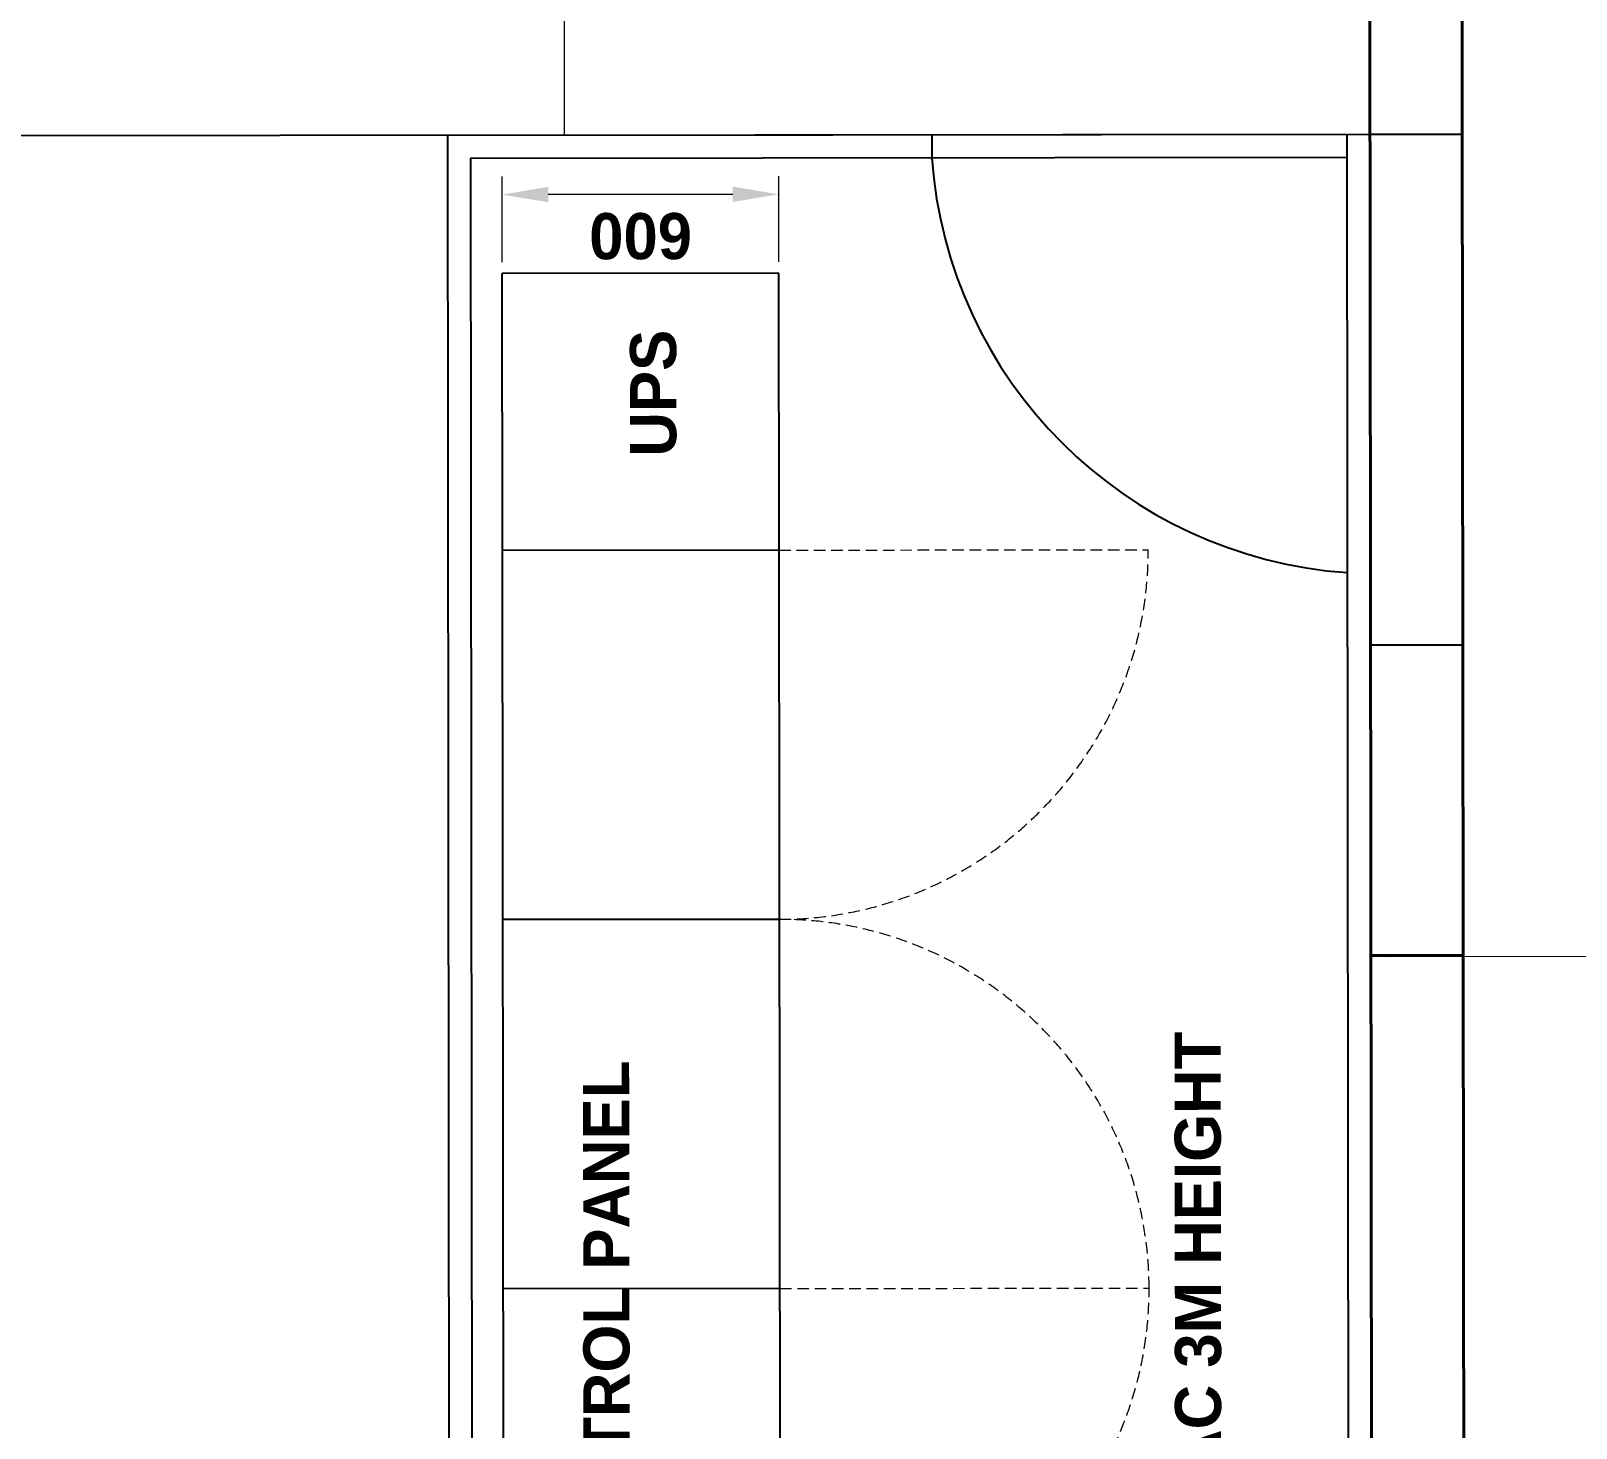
# Model space of a CAD drawing. Header units: feet. Extents: x -99009 to 3252343, y -11094690 to 9035152.
# Drawn here: x 2510470 to 2513820, y -1992440 to -1989413 of the extents above; entities that cross this region are included whole.
import ezdxf

# ---------------------------------------------------------------- set-up
doc = ezdxf.new("R2010")
doc.units = ezdxf.units.FT
doc.header["$PDSIZE"] = -1
doc.linetypes.add('HIDDEN', pattern=[0.375, 0.25, -0.125])
doc.layers.add('1', color=1, linetype='Continuous')
doc.layers.add('JOB', color=4, linetype='Continuous')
for name, color, linetype, lineweight in [('DIMENSION', 1, 'Continuous', 0), ('HIDDEN', 1, 'HIDDEN', 0), ('Line', 7, 'Continuous', 13), ('WALL', 10, 'Continuous', 40)]:
    doc.layers.add(name, color=color, linetype=linetype, lineweight=lineweight)
doc.styles.get("Standard").update_dxf_attribs({"font": 'GOTHICB.TTF'})
doc.dimstyles.new('ISO-25$0', dxfattribs={"dimscale": 2.25, "dimtxt": 2.5, "dimasz": 2.5, "dimexe": 0.987654, "dimexo": 0.625, "dimgap": 0.987654, "dimtad": 1, "dimdsep": 46, "dimtxsty": 'Standard', "dimcen": 0, "dimclrd": 256, "dimclre": 256, "dimclrt": 2, "dimadec": 0, "dimazin": 0, "dimtfac": 1, "dimtmove": 0, "dimatfit": 3, "dimfxl": 1, "dimlwd": -1, "dimlwe": -1, "dimarcsym": 0})
doc.dimstyles.new('LGB VVP', dxfattribs={"dimtxt": 3, "dimasz": 3, "dimexe": 1, "dimexo": 1, "dimgap": 1, "dimtad": 1, "dimtoh": 1, "dimdec": 4, "dimzin": 12, "dimdsep": 46, "dimtxsty": 'Standard', "dimcen": 0, "dimclrd": 2, "dimclre": 1, "dimclrt": 3, "dimadec": 0, "dimazin": 3, "dimtfac": 1, "dimtdec": 4, "dimtofl": 0, "dimtmove": 0, "dimatfit": 3, "dimfxl": 1, "dimtolj": 1, "dimtzin": 0, "dimlwd": 13, "dimlwe": 13, "dimarcsym": 0})

# ---------------------------------------------------------------- blocks, each defined once
blk = doc.blocks.new('*D2278')
at = {"layer": 'Defpoints', "color": 0}
for p in [(4700, 2369.9), (4871.1, 2369.9), (4700, 1769.9)]:
    blk.add_point(p, dxfattribs=at)
at = {"layer": 'DIMENSION', "linetype": 'ByBlock'}
for p, q in [((4725, 2369.9), (4910.6, 2369.9)), ((4871.1, 1869.9), (4871.1, 2269.9)), ((4725, 1769.9), (4910.6, 1769.9))]:
    blk.add_line(p, q, dxfattribs=at)
at = {"layer": 'DIMENSION'}
for points in [[(4854.5, 2269.9), (4887.8, 2269.9), (4871.1, 2369.9)], [(4854.5, 1869.9), (4887.8, 1869.9), (4871.1, 1769.9)]]:
    blk.add_solid(points, dxfattribs=at)
at = {"layer": 'DIMENSION', "color": 2, "insert": (4781.6, 2069.9), "char_height": 100, "attachment_point": 5, "rotation": 90}
blk.add_mtext('600', dxfattribs=at)
blk = doc.blocks.new('A$C22697A60')
for p, q in [((5000, 2488.4), (0, 2488.4)), ((5000, 2488.4), (5000, 488.4)), ((4950, 2438.4), (50, 2438.4)), ((4950, 2438.4), (4950, 538.4)), ((900, 2369.9), (4100, 2369.9)), ((2500, 1769.9), (2500, 2369.9)), ((2500, 1769.9), (2500, 2369.9)), ((3300, 1769.9), (3300, 2369.9)), ((4100, 1769.9), (4100, 2369.9)), ((4100, 2369.9), (4700, 2369.9)), ((4100, 1769.9), (4100, 2369.9)), ((4700, 1769.9), (4700, 2369.9)), ((900, 1769.9), (4100, 1769.9)), ((4100, 1769.9), (4700, 1769.9)), ((5000, 1438.4), (4950, 1438.4)), ((4950, 538.4), (50, 538.4)), ((5000, 538.4), (4950, 538.4)), ((5000, 488.4), (0, 488.4))]:
    blk.add_line(p, q)
blk.add_arc((5018, 470.4), 970.4, 94.0176, 175.9824)
at = {"layer": 'HIDDEN', "color": 4, "ltscale": 100}
for p, q in [((2500, 1769.9), (2500, 969.9)), ((2500, 1769.9), (2500, 969.9)), ((4100, 1769.9), (4100, 969.9))]:
    blk.add_line(p, q, dxfattribs=at)
for centre, start, end in [((2500, 1769.9), 180, 270), ((2500, 1769.9), 270, 0), ((4100, 1769.9), 180, 270)]:
    blk.add_arc(centre, 800, start, end, dxfattribs=at)
at = {"char_height": 100, "attachment_point": 9}
for s, insert in [('ELECTRIC CONTROL PANEL', (2994.4, 2095.2)), ('ELECTRIC CONTROL PANEL CABIN WITH AC 3M HEIGHT', (3055.5, 812.5))]:
    blk.add_mtext_dynamic_manual_height_columns(s, width=3562.745, gutter_width=9.11, heights=[542.4], dxfattribs=dict(at, insert=insert))
at = {"insert": (4577.9, 1991.5), "char_height": 100, "width": 1144.719, "attachment_point": 9}
blk.add_mtext('UPS', dxfattribs=at)
at = {"layer": 'DIMENSION'}
dim = blk.add_linear_dim(base=(4871.1, 2369.9), p1=(4700, 1769.9), p2=(4700, 2369.9), angle=90, dimstyle='ISO-25$0', override={"dimscale": 40, "dimdec": 0}, dxfattribs=at)
dim.commit()
dim.dimension.update_dxf_attribs({"geometry": '*D2278', "text_midpoint": (4871.1, 2069.9), "dimtype": 128})

msp = doc.modelspace()

# ---------------------------------------------------------------- linework, layer by layer
at = {"color": 3}
for q in [(2508543.6902, -1989642.24056), (2513372.96449, -1989636.58115)]:
    msp.add_line((2511626.84217, -1989638.56364), q, dxfattribs=at)
for p, q in [((2513372.96449, -1989636.58115), (2513572.96436, -1989636.35407)), ((2513374.22115, -1990743.41971), (2513574.22102, -1990743.19264)), ((2513374.98496, -1991416.15657), (2513574.98483, -1991415.92949))]:
    msp.add_line(p, q)
at = {"layer": '1'}
msp.add_arc((2520410.24778, -1978395.99612), 100000, 84.1346387202, 194.3871675539, dxfattribs=at)
at = {"layer": 'Line', "color": 9, "true_color": 0xb8b8b8, "transparency": 33554684}
msp.add_line((2511626.84217, -1989638.56364), (2511625.13913, -1988138.56525), dxfattribs=at)
at = {"layer": 'WALL'}
msp.add_line((2513371.5078, -1988353.5736), (2513376.3474, -1992616.15579), dxfattribs=at)
for points in [[(2513576.34727, -1992615.92872), (2513571.50767, -1988353.34653), (2513371.5078, -1988353.5736)], [(2513574.98483, -1991415.92949), (2513374.98496, -1991416.15657)], [(2513574.98555, -1991416.56792), (2513374.98568, -1991416.79499)]]:
    msp.add_lwpolyline(points, dxfattribs=at)

# ---------------------------------------------------------------- block references
at = {"layer": 'JOB', "rotation": 90.06505171407352}
msp.add_blockref('A$C22697A60', (2513866.99796, -1994636.02363), dxfattribs=at)

# ---------------------------------------------------------------- leaders
at = {"layer": 'JOB'}
msp.add_leader([(2513418.0174, -1991418.45652), (2514028.92161, -1991417.76292)], dimstyle='LGB VVP', dxfattribs=at)

doc.saveas('drawing.dxf')
